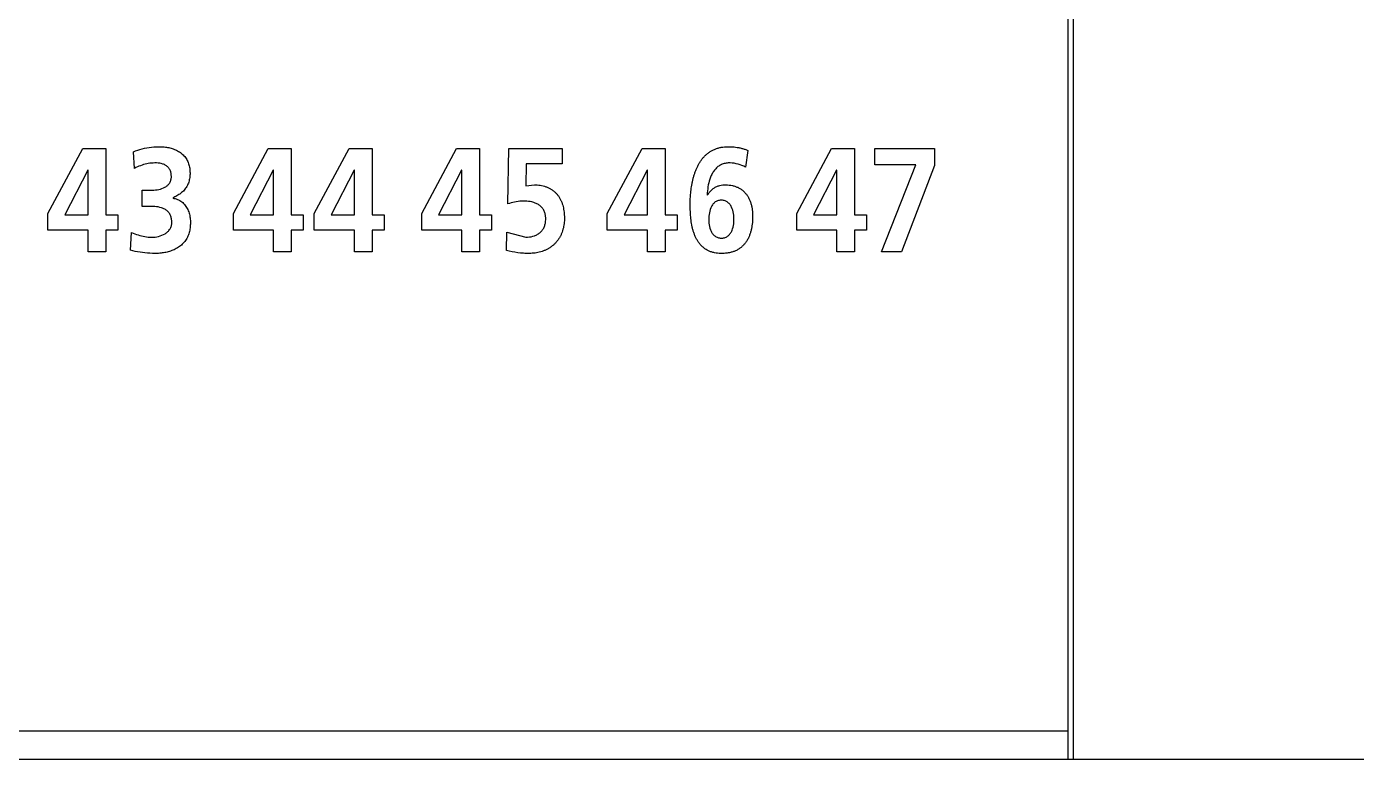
# Model space of a CAD drawing. Extents: x 147 to 432, y 261 to 358.
# Drawn here: x 295.72 to 318.89, y 284.78 to 297.55 of the extents above; entities that cross this region are included whole.
import ezdxf

# ---------------------------------------------------------------- set-up
doc = ezdxf.new("R2010")
doc.units = 0
doc.header["$MEASUREMENT"] = 0
doc.layers.get('0').update_dxf_attribs({"linetype": 'CONTINUOUS'})

msp = doc.modelspace()

# ---------------------------------------------------------------- linework, layer by layer
at = {"color": 7, "linetype": 'Continuous'}
for p, q in [((296.08708, 294.29262), (296.69273, 295.42709)), ((296.69273, 295.42709), (297.09615, 295.42709)), ((297.09615, 295.42709), (297.09615, 294.26937)), ((299.31754, 294.29262), (299.92319, 295.42709)), ((299.92319, 295.42709), (300.32696, 295.42709)), ((300.32696, 295.42709), (300.32696, 294.26937)), ((300.72797, 294.29262), (301.33327, 295.42709)), ((301.33327, 295.42709), (301.73704, 295.42709)), ((301.73704, 295.42709), (301.73704, 294.26937)), ((302.599, 294.29262), (303.20465, 295.42709)), ((303.20465, 295.42709), (303.60807, 295.42709)), ((303.60807, 295.42709), (303.60807, 294.26937)), ((304.09968, 294.46023), (304.11622, 295.42709)), ((304.11622, 295.42709), (305.04639, 295.42709)), ((305.04639, 295.42709), (305.04639, 295.15889)), ((305.83325, 294.29262), (306.4389, 295.42709)), ((306.4389, 295.42709), (306.84232, 295.42709)), ((306.84232, 295.42709), (306.84232, 294.26937)), ((309.13297, 294.29262), (309.73861, 295.42709)), ((309.73861, 295.42709), (310.14203, 295.42709)), ((310.14203, 295.42709), (310.14203, 294.26937)), ((310.49206, 295.42709), (311.53592, 295.42709)), ((310.49206, 295.14356), (310.49206, 295.42709)), ((311.53592, 295.42709), (311.53592, 295.12806)), ((297.595, 295.07896), (297.57639, 295.36784)), ((308.28444, 295.39367), (308.24275, 295.10222)), ((296.78058, 295.05071), (296.37922, 294.26937)), ((296.7854, 295.05071), (296.78058, 295.05071)), ((296.7854, 294.26937), (296.7854, 295.05071)), ((300.01139, 295.05071), (299.61003, 294.26937)), ((300.01587, 295.05071), (300.01139, 295.05071)), ((300.01587, 294.26937), (300.01587, 295.05071)), ((301.42146, 295.05071), (301.02011, 294.26937)), ((301.42629, 295.05071), (301.42146, 295.05071)), ((301.42629, 294.26937), (301.42629, 295.05071)), ((303.2925, 295.05071), (302.89114, 294.26937)), ((303.29732, 295.05071), (303.2925, 295.05071)), ((303.29732, 294.26937), (303.29732, 295.05071)), ((304.42249, 295.15889), (304.41525, 294.77476)), ((305.04639, 295.15889), (304.42249, 295.15889)), ((306.5271, 295.05071), (306.12574, 294.26937)), ((306.53157, 295.05071), (306.5271, 295.05071)), ((306.53157, 294.26937), (306.53157, 295.05071)), ((309.82646, 295.05071), (309.42511, 294.26937)), ((309.83129, 295.05071), (309.82646, 295.05071)), ((309.83129, 294.26937), (309.83129, 295.05071)), ((311.20898, 295.14356), (310.49206, 295.14356)), ((310.60816, 293.62737), (311.20898, 295.14356)), ((311.53592, 295.12806), (310.96059, 293.62737)), ((304.41525, 294.77476), (304.56374, 294.79285)), ((297.7297, 294.4163), (297.7297, 294.7)), ((297.7297, 294.7), (297.87818, 294.7)), ((296.08708, 294.00117), (296.08708, 294.29262)), ((296.37922, 294.26937), (296.7854, 294.26937)), ((297.09615, 294.26937), (297.30285, 294.26937)), ((297.30285, 294.26937), (297.30285, 294.00117)), ((297.88749, 294.4163), (297.7297, 294.4163)), ((299.31754, 294.00117), (299.31754, 294.29262)), ((299.61003, 294.26937), (300.01587, 294.26937)), ((300.32696, 294.26937), (300.53332, 294.26937)), ((300.53332, 294.26937), (300.53332, 294.00117)), ((300.72797, 294.00117), (300.72797, 294.29262)), ((301.02011, 294.26937), (301.42629, 294.26937)), ((301.73704, 294.26937), (301.9434, 294.26937)), ((301.9434, 294.26937), (301.9434, 294.00117)), ((302.599, 294.00117), (302.599, 294.29262)), ((302.89114, 294.26937), (303.29732, 294.26937)), ((303.60807, 294.26937), (303.81477, 294.26937)), ((303.81477, 294.26937), (303.81477, 294.00117)), ((305.83325, 294.00117), (305.83325, 294.29262)), ((306.12574, 294.26937), (306.53157, 294.26937)), ((306.84232, 294.26937), (307.04903, 294.26937)), ((307.04903, 294.26937), (307.04903, 294.00117)), ((309.13297, 294.00117), (309.13297, 294.29262)), ((309.42511, 294.26937), (309.83129, 294.26937)), ((310.14203, 294.26937), (310.34874, 294.26937)), ((310.34874, 294.26937), (310.34874, 294.00117)), ((296.7854, 294.00117), (296.08708, 294.00117)), ((296.7854, 293.62737), (296.7854, 294.00117)), ((297.30285, 294.00117), (297.09615, 294.00117)), ((297.09615, 294.00117), (297.09615, 293.62737)), ((297.52541, 293.6558), (297.54401, 293.96258)), ((300.01587, 294.00117), (299.31754, 294.00117)), ((300.01587, 293.62737), (300.01587, 294.00117)), ((300.32696, 294.00117), (300.32696, 293.62737)), ((300.53332, 294.00117), (300.32696, 294.00117)), ((301.42629, 294.00117), (300.72797, 294.00117)), ((301.42629, 293.62737), (301.42629, 294.00117)), ((301.9434, 294.00117), (301.73704, 294.00117)), ((301.73704, 294.00117), (301.73704, 293.62737)), ((303.29732, 294.00117), (302.599, 294.00117)), ((303.29732, 293.62737), (303.29732, 294.00117)), ((303.81477, 294.00117), (303.60807, 294.00117)), ((303.60807, 294.00117), (303.60807, 293.62737)), ((304.0766, 293.64804), (304.08349, 293.97033)), ((304.08349, 293.97033), (304.41525, 293.88007)), ((306.53157, 294.00117), (305.83325, 294.00117)), ((306.53157, 293.62737), (306.53157, 294.00117)), ((307.04903, 294.00117), (306.84232, 294.00117)), ((306.84232, 294.00117), (306.84232, 293.62737)), ((309.83129, 294.00117), (309.13297, 294.00117)), ((309.83129, 293.62737), (309.83129, 294.00117)), ((310.14203, 294.00117), (310.14203, 293.62737)), ((310.34874, 294.00117), (310.14203, 294.00117)), ((297.09615, 293.62737), (296.7854, 293.62737)), ((300.32696, 293.62737), (300.01587, 293.62737)), ((301.73704, 293.62737), (301.42629, 293.62737)), ((303.60807, 293.62737), (303.29732, 293.62737)), ((306.84232, 293.62737), (306.53157, 293.62737)), ((310.14203, 293.62737), (309.83129, 293.62737)), ((310.96059, 293.62737), (310.60816, 293.62737)), ((431.90553, 284.77723), (249.95553, 284.77723))]:
    msp.add_line(p, q, dxfattribs=at)
for points in [[(313.85553, 336.17723), (313.85553, 284.77723)], [(313.95553, 284.77723), (313.95553, 336.17723)], [(249.95553, 285.27723), (313.85553, 285.27723)]]:
    msp.add_lwpolyline(points, dxfattribs=at)
for points in [[(297.57639, 295.36784), (297.613935, 295.383264), (297.65207, 295.397167), (297.690716, 295.409578), (297.729802, 295.420527), (297.769262, 295.430039), (297.808835, 295.438097), (297.848868, 295.444801), (297.889108, 295.450127), (297.93034, 295.454153), (297.970849, 295.456727), (298.011419, 295.458007), (298.052007, 295.457723, -0.012399), (298.092493, 295.45555, -0.013236), (298.132854, 295.451283, -0.01345), (298.172932, 295.44487, -0.014452), (298.212591, 295.43624, -0.015782), (298.251757, 295.425203, -0.01731), (298.290006, 295.411638, -0.019006), (298.327169, 295.395335, -0.02097), (298.362911, 295.37612, -0.02292), (298.396827, 295.353843, -0.024748), (298.428468, 295.328443, -0.026188), (298.457349, 295.299947, -0.026956), (298.483048, 295.26855, -0.02706), (298.505187, 295.234554, -0.026088), (298.523602, 295.198397, -0.024871), (298.538225, 295.160554, -0.02267), (298.549193, 295.121485, -0.020668), (298.556741, 295.081612, -0.018554), (298.561141, 295.041273, -0.016488), (298.562707, 295.000716, -0.016213), (298.561673, 294.960131, -0.018519), (298.557827, 294.919732, -0.020822), (298.550819, 294.879761, -0.023171), (298.540324, 294.840563, -0.025157), (298.526098, 294.802563, -0.026405), (298.508025, 294.766236, -0.026906), (298.486175, 294.732048, -0.026648), (298.460462, 294.699979, -0.024637), (298.43197, 294.671088, -0.022327), (298.400887, 294.645002, -0.019846), (298.367713, 294.621624, -0.017254), (298.332895, 294.600775, -0.013972), (298.29684, 294.582133, -0.013778), (298.26093, 294.56599)], [(307.57923, 294.61233, -0.028464), (307.610977, 294.658137, -0.034706), (307.648116, 294.699674, -0.041268), (307.69111, 294.735086, -0.045002), (307.739565, 294.762534, -0.043503), (307.792122, 294.78096, -0.037683), (307.84699, 294.790625, -0.028456), (307.902675, 294.792799, -0.024495), (307.958304, 294.789338, -0.0264), (308.013302, 294.78026, -0.030147), (308.066915, 294.765047, -0.032945), (308.118172, 294.743186, -0.034869), (308.165985, 294.714576, -0.035464), (308.209316, 294.67955, -0.03419), (308.247359, 294.638837, -0.031896), (308.279684, 294.593445, -0.029009), (308.306256, 294.544455, -0.025809), (308.327316, 294.492846, -0.022732), (308.343276, 294.439437, -0.02006), (308.35463, 294.384853, -0.018119), (308.361789, 294.329563, -0.015362), (308.365212, 294.273918, -0.012429), (308.365552, 294.218159, -0.012337), (308.363152, 294.162454, -0.012715), (308.35797, 294.106937, -0.014588), (308.349779, 294.051785, -0.016727), (308.338154, 293.997258, -0.019011), (308.322668, 293.943703, -0.021496), (308.302906, 293.891576, -0.024411), (308.278454, 293.841485, -0.027184), (308.248971, 293.794184, -0.029898), (308.214292, 293.750558, -0.031062), (308.175168, 293.712063, -0.032108), (308.130812, 293.678331, -0.031638), (308.082528, 293.65051, -0.029506), (308.031202, 293.628792, -0.026994), (307.977743, 293.613016, -0.023791), (307.922956, 293.602735, -0.02122), (307.867485, 293.597412, -0.018979), (307.811741, 293.596554, -0.02116), (307.756092, 293.600096, -0.024888), (307.701027, 293.608734, -0.028033), (307.647186, 293.623159, -0.031055), (307.595428, 293.64382, -0.032562), (307.546739, 293.670931, -0.033034), (307.50201, 293.704167, -0.031364), (307.461956, 293.742912, -0.028871), (307.426838, 293.786192, -0.025489), (307.39663, 293.833036, -0.021816), (307.371338, 293.881819, -0.019114), (307.349809, 293.933245, -0.016274), (307.331963, 293.986067, -0.014088), (307.317352, 294.039875, -0.012002), (307.3056, 294.094204, -0.010549), (307.296277, 294.149179, -0.009135), (307.289124, 294.20448, -0.008051), (307.283872, 294.259993, -0.007043), (307.280297, 294.315641), (307.278202, 294.371363), (307.277447, 294.42712), (307.277924, 294.482881), (307.279669, 294.538616), (307.282767, 294.594292, -0.006716), (307.287308, 294.649868, -0.007194), (307.293393, 294.705296, -0.007713), (307.301125, 294.760518, -0.008466), (307.310639, 294.815461, -0.009309), (307.322181, 294.870415, -0.010201), (307.335755, 294.924497, -0.011351), (307.351646, 294.977941, -0.012773), (307.370402, 295.031442, -0.014167), (307.391653, 295.082989, -0.01585), (307.415955, 295.133165, -0.017743), (307.443566, 295.1816, -0.019887), (307.474735, 295.227817, -0.02197), (307.509663, 295.271264, -0.023936), (307.548423, 295.311327, -0.025906), (307.590976, 295.347322, -0.026418), (307.637063, 295.378678, -0.027106), (307.686226, 295.40493, -0.026188), (307.737911, 295.425775, -0.024927), (307.791464, 295.441246, -0.02322), (307.846271, 295.45147, -0.020462), (307.901777, 295.456876, -0.017873), (307.957527, 295.458017, -0.014102), (308.01367, 295.4556, -0.015146), (308.069135, 295.449918, -0.015518), (308.124147, 295.440846, -0.015237), (308.177526, 295.428627, -0.015155), (308.231018, 295.412904, -0.014469), (308.283488, 295.394044)], [(297.87818, 294.7), (297.906653, 294.700406), (297.935094, 294.701925), (297.96346, 294.704522), (297.991688, 294.70831), (298.019695, 294.713475), (298.047369, 294.720197), (298.07456, 294.728662), (298.101053, 294.739102), (298.126557, 294.751764, 0.026786), (298.150671, 294.766897, 0.030782), (298.172886, 294.784695, 0.034394), (298.192589, 294.805236, 0.037563), (298.209214, 294.828495, 0.037554), (298.222109, 294.853863, 0.036475), (298.231102, 294.880868, 0.034037), (298.236192, 294.908863, 0.026557), (298.23785, 294.9372), (298.236747, 294.965657), (298.232921, 294.99387, 0.028652), (298.226149, 295.021524, 0.033676), (298.215984, 295.048109, 0.036833), (298.202189, 295.073, 0.037997), (298.18482, 295.095542, 0.037384), (298.164243, 295.115199, 0.033836), (298.141592, 295.131379, 0.030489), (298.116496, 295.144814, 0.026389), (298.090032, 295.155316), (298.062668, 295.163187), (298.03474, 295.168752), (298.006483, 295.172297), (297.978058, 295.17406), (297.949577, 295.174337), (297.921296, 295.173393), (297.892888, 295.171347), (297.864581, 295.168198), (297.836418, 295.163944), (297.808718, 295.15866), (297.780966, 295.152256), (297.753478, 295.144798), (297.72629, 295.13631), (297.699711, 295.126924), (297.673216, 295.116471), (297.647113, 295.105076), (297.621424, 295.092776), (297.596172, 295.079599)], [(308.24275, 295.10222), (308.210981, 295.116945), (308.178708, 295.130527), (308.145868, 295.142671), (308.112447, 295.153108), (308.078483, 295.16161), (308.044062, 295.168008), (308.009303, 295.172203), (307.974233, 295.174229, 0.019808), (307.939234, 295.173812, 0.023365), (307.904394, 295.170377, 0.027036), (307.870087, 295.163456, 0.028373), (307.836759, 295.152765, 0.029445), (307.804888, 295.138305, 0.02893), (307.774927, 295.120214, 0.028084), (307.747215, 295.098835, 0.026005), (307.721984, 295.074578, 0.023634), (307.699275, 295.047937, 0.021188), (307.679044, 295.019368, 0.018751), (307.661153, 294.989274, 0.016687), (307.645436, 294.957991), (307.631713, 294.925779), (307.619807, 294.892852), (307.609561, 294.859371), (307.600826, 294.825463), (307.593484, 294.791226), (307.587431, 294.756738), (307.582567, 294.722064), (307.578795, 294.687251), (307.576065, 294.652338), (307.57441, 294.61749)], [(304.56374, 294.79285, -0.020162), (304.613981, 294.790916, -0.020083), (304.663918, 294.784965, -0.021718), (304.713178, 294.774871, -0.023436), (304.761324, 294.760378, -0.025227), (304.807833, 294.741275, -0.027), (304.852095, 294.717433, -0.028207), (304.893451, 294.688848, -0.029071), (304.931263, 294.655721, -0.028629), (304.965012, 294.618458, -0.027637), (304.994339, 294.577628, -0.025764), (305.019156, 294.5339, -0.023612), (305.039531, 294.487933, -0.021289), (305.055706, 294.440318, -0.01886), (305.068004, 294.391564, -0.016324), (305.076847, 294.342057, -0.014593), (305.082643, 294.292096, -0.013921), (305.085582, 294.241891, -0.01335), (305.085783, 294.191592, -0.015243), (305.083141, 294.14136, -0.01777), (305.077191, 294.091428, -0.018715), (305.067599, 294.042066, -0.019419), (305.054276, 293.993573, -0.020544), (305.037129, 293.946299, -0.021762), (305.016048, 293.900648, -0.022619), (304.991004, 293.857044, -0.023421), (304.962053, 293.815933, -0.023846), (304.929353, 293.777736, -0.024001), (304.893144, 293.74285, -0.023753), (304.853774, 293.711572, -0.023103), (304.811643, 293.684127, -0.022205), (304.7672, 293.660603, -0.020983), (304.72089, 293.641008, -0.019647), (304.67314, 293.625234, -0.018271), (304.624333, 293.613125, -0.017131), (304.574007, 293.604362, -0.01548), (304.523996, 293.598982, -0.014091), (304.473753, 293.596566, -0.012434), (304.423456, 293.596833, -0.009813), (304.37322, 293.59931, -0.008515), (304.323107, 293.603624), (304.273353, 293.609527), (304.223604, 293.616942), (304.174092, 293.625808), (304.124871, 293.636166, -0.008908), (304.0766, 293.64804)], [(298.26093, 294.56082, -0.029931), (298.303097, 294.552124, -0.030157), (298.343945, 294.538452, -0.032975), (298.382739, 294.519759, -0.033719), (298.418614, 294.496102, -0.033382), (298.451055, 294.467781, -0.032011), (298.479519, 294.435463, -0.030255), (298.504226, 294.39916, -0.026973), (298.524237, 294.361016, -0.024367), (298.540236, 294.321019, -0.021945), (298.552471, 294.279713, -0.019871), (298.56127, 294.237267, -0.018171), (298.566788, 294.194535, -0.016298), (298.569339, 294.151533, -0.014511), (298.569255, 294.108448, -0.015721), (298.566578, 294.065444, -0.017211), (298.561077, 294.022713, -0.018798), (298.552518, 293.980481, -0.020647), (298.54066, 293.939058, -0.022593), (298.525271, 293.898821, -0.023633), (298.506226, 293.860177, -0.024692), (298.483546, 293.823552, -0.024797), (298.45734, 293.789361, -0.024456), (298.427901, 293.757909, -0.02356), (298.39557, 293.72944, -0.022131), (298.360798, 293.704051, -0.020634), (298.323955, 293.681717, -0.01892), (298.285462, 293.662361, -0.017352), (298.245666, 293.645844, -0.015859), (298.204861, 293.632004, -0.014531), (298.16329, 293.620663, -0.013349), (298.121152, 293.611657, -0.012449), (298.078605, 293.604827, -0.0119), (298.035776, 293.600076, -0.011132), (297.992772, 293.59731), (297.95019, 293.59637), (297.907143, 293.596988), (297.863213, 293.59883), (297.820219, 293.601764), (297.777314, 293.605793), (297.734527, 293.610928), (297.691894, 293.61721), (297.64946, 293.62472), (297.607289, 293.633584), (297.56547, 293.643983), (297.52541, 293.6558)], [(304.41525, 293.88007), (304.445773, 293.881011), (304.476177, 293.883946), (304.506317, 293.888897), (304.536024, 293.895988), (304.564712, 293.905204, 0.021603), (304.59292, 293.916908, 0.02349), (304.619957, 293.931103, 0.025283), (304.645483, 293.947862, 0.02699), (304.669116, 293.967197, 0.028216), (304.690476, 293.989015, 0.028612), (304.709212, 294.013123, 0.028556), (304.725076, 294.03921, 0.02719), (304.737936, 294.066904, 0.025663), (304.747798, 294.095802, 0.023297), (304.75479, 294.125531), (304.759118, 294.155757), (304.761009, 294.186235), (304.760681, 294.216783), (304.758039, 294.247212, 0.022952), (304.75278, 294.277288, 0.025379), (304.744644, 294.306722, 0.027813), (304.733426, 294.335121, 0.029172), (304.719052, 294.36206, 0.030022), (304.701584, 294.3871, 0.029516), (304.681268, 294.409892, 0.02812), (304.658453, 294.430184, 0.026206), (304.633571, 294.447886, 0.023795), (304.607044, 294.463015, 0.021494), (304.579256, 294.475685), (304.550526, 294.48605), (304.521114, 294.494285), (304.491221, 294.500564), (304.461005, 294.505038), (304.430052, 294.50785), (304.399528, 294.509057), (304.36898, 294.508931), (304.338455, 294.507742), (304.307988, 294.505533), (304.277616, 294.50226), (304.247379, 294.497912), (304.217318, 294.492482), (304.187471, 294.485975), (304.156936, 294.478147), (304.128304, 294.469718), (304.09968, 294.46023)], [(307.60231, 294.18427), (307.602954, 294.154701), (307.605076, 294.125196), (307.608707, 294.095839), (307.614042, 294.066746), (307.621294, 294.038072), (307.630687, 294.010028, 0.023594), (307.642498, 293.982916, 0.027678), (307.657016, 293.957158, 0.032116), (307.674497, 293.933317, 0.036516), (307.695078, 293.912103, 0.040009), (307.718648, 293.894278, 0.04091), (307.744784, 293.880486, 0.038758), (307.772794, 293.871064, 0.035148), (307.801884, 293.865854, 0.032846), (307.831421, 293.864631, 0.037137), (307.860852, 293.867449, 0.043759), (307.88941, 293.875011, 0.044508), (307.916203, 293.887465, 0.04124), (307.939958, 293.903971, 0.038004), (307.961243, 293.924476, 0.032698), (307.979435, 293.947778, 0.027613), (307.994698, 293.973104, 0.023493), (308.007305, 293.999855), (308.017546, 294.027601), (308.025674, 294.05604), (308.031907, 294.084955), (308.036416, 294.114189), (308.039316, 294.143627), (308.040704, 294.173174), (308.040704, 294.202755), (308.039374, 294.232306), (308.036695, 294.261766), (308.032568, 294.291056), (308.026843, 294.320076), (308.01935, 294.348689), (308.009879, 294.376708), (307.99818, 294.40387, 0.025626), (307.983967, 294.4298, 0.030301), (307.966958, 294.453982, 0.03523), (307.946937, 294.475729, 0.038715), (307.924682, 294.493673, 0.042639), (307.898981, 294.508252, 0.042241), (307.871169, 294.518241, 0.0396), (307.842106, 294.523537, 0.033962), (307.812558, 294.524524, 0.036218), (307.783157, 294.521442, 0.040639), (307.754589, 294.513881, 0.04376), (307.7277, 294.501637, 0.041768), (307.703699, 294.485248, 0.038986), (307.682315, 294.464849, 0.033893), (307.664114, 294.441556, 0.028471), (307.648944, 294.416175, 0.023935), (307.636505, 294.389346), (307.626461, 294.361528), (307.618506, 294.333039), (307.612372, 294.304103), (307.607786, 294.274346), (307.604715, 294.244926), (307.602895, 294.215398), (307.602306, 294.185821)], [(297.54401, 293.96258), (297.57191, 293.950727), (297.60011, 293.939607), (297.628605, 293.929266), (297.657389, 293.919759), (297.686451, 293.911141), (297.715777, 293.903465), (297.745345, 293.896786), (297.77513, 293.891159), (297.805818, 293.886535), (297.835946, 293.883193), (297.865639, 293.881059), (297.895935, 293.880074), (297.926236, 293.88076), (297.956425, 293.883442), (297.986364, 293.888159), (298.015947, 293.894758), (298.045046, 293.903233), (298.073504, 293.913658), (298.101123, 293.926136), (298.127637, 293.940811, 0.024324), (298.1527, 293.957841, 0.027647), (298.175861, 293.977377, 0.031349), (298.196529, 293.999462, 0.034412), (298.21413, 294.024108, 0.036743), (298.228061, 294.051006, 0.038003), (298.237836, 294.079681, 0.035831), (298.243184, 294.109472, 0.026766), (298.244777, 294.139733, 0.022967), (298.243426, 294.170009, 0.021835), (298.239372, 294.200042, 0.025067), (298.232577, 294.229578, 0.030389), (298.222555, 294.258166, 0.03318), (298.208985, 294.285249, 0.035015), (298.191838, 294.310221, 0.035234), (298.171369, 294.332547, 0.032902), (298.148042, 294.351873, 0.029809), (298.122473, 294.368124, 0.025853), (298.095252, 294.381439, 0.022145), (298.06688, 294.392085), (298.037731, 294.400387), (298.008073, 294.406643), (297.978098, 294.411125), (297.947638, 294.41414), (297.91737, 294.415861), (297.88749, 294.4163)]]:
    msp.add_lwpolyline(points, format="xyb", dxfattribs=at)

doc.saveas('drawing.dxf')
